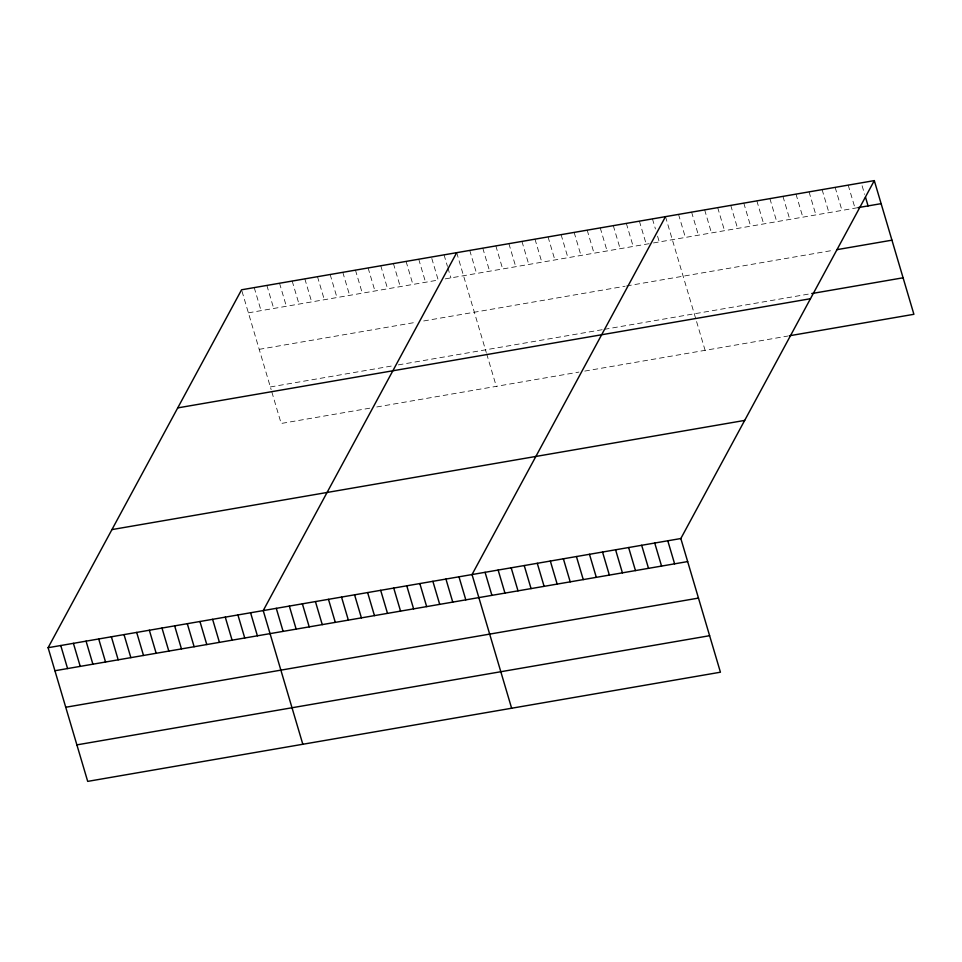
<?xml version="1.0" encoding="UTF-8"?>
<svg xmlns="http://www.w3.org/2000/svg" width="962" height="962" viewBox="0 0 962 962"><rect width="100%" height="100%" fill="white"/><g stroke="black" fill="none" stroke-linecap="round" stroke-linejoin="round"><path stroke-width="0.72" stroke-dasharray="4.81 3.61" d="M248.388 312.83L438.215 280.074L431.818 258.477M445.25 278.872L652.02 243.194M653.475 242.941L857.924 207.66M259.211 349.338L416.69 322.174M423.725 320.959L625.144 286.207M626.587 285.954L833.946 250.18M270.346 386.952L392.676 365.849M398.304 364.887L602.933 329.569M604.376 329.329L810.281 293.795M369.745 408.189L281.169 423.472L271.549 391.017M376.779 406.974L578.944 372.09M584.752 371.091L787.746 336.063M862.108 185.75L864.67 194.384M848.195 185.113L855.026 208.165M835.148 187.374L841.978 210.413M822.101 189.622L828.931 212.662M809.054 191.871L815.872 214.923M795.995 194.12L802.825 217.171M782.948 196.38L789.778 219.42M769.901 198.629L776.731 221.669M756.853 200.878L763.672 223.93M743.794 203.126L750.625 226.178M730.747 205.387L737.577 228.427M717.7 207.636L724.53 230.676M704.653 209.884L711.471 232.936M691.594 212.133L698.424 235.185M678.547 214.394L685.377 237.434M665.5 216.642L705.098 350.324M652.452 218.891L655.435 228.98M657.563 236.171L659.271 241.943M639.393 221.14L646.223 244.192M626.346 223.4L633.176 246.44M613.299 225.649L620.129 248.689M600.252 227.898L607.07 250.95M587.193 230.146L594.023 253.198M574.146 232.407L580.976 255.447M561.099 234.656L567.929 257.696M548.051 236.905L554.87 259.956M534.992 239.153L541.822 262.205M521.945 241.414L528.775 264.454M508.898 243.663L515.728 266.702M495.851 245.911L502.669 268.963M482.792 248.16L489.622 271.212M469.745 250.421L476.575 273.461M456.697 252.669L486.279 352.549M486.688 353.896L496.296 386.351M444.047 254.846L447.45 266.378M447.883 267.809L450.865 277.898M418.735 259.223L425.565 282.263M406.072 261.399L412.902 284.451M393.422 263.588L400.252 286.628M380.772 265.765L387.59 288.816M368.109 267.953L374.94 290.993M355.459 270.13L362.289 293.182M342.809 272.318L349.627 295.358M330.146 274.507L336.977 297.547M317.496 276.683L324.326 299.735M304.846 278.872L311.664 301.912M292.183 281.048L299.014 304.1M279.533 283.237L286.351 306.277M266.871 285.413L273.701 308.465M254.221 287.602L261.051 310.642M241.991 291.221L271.152 389.658"/><path stroke-width="1.44" d="M874.302 180.615L680.831 538.528L720.43 672.21L87.698 781.384L48.1 647.703L241.57 289.79L874.302 180.615L913.9 314.297L789.201 335.81M456.697 252.669L263.227 610.581L302.826 744.263M665.5 216.642L472.029 574.554L511.628 708.236M857.924 207.66L881.132 203.655M836.844 249.675L891.942 240.175M811.736 293.554L903.09 277.79M177.717 407.9L810.461 298.725M111.941 529.593L744.684 420.418M48.1 647.703L680.831 538.528M54.93 670.742L687.662 561.58M65.741 707.262L698.472 598.087M76.888 744.877L709.619 635.702M865.523 197.27L868.073 205.916M667.784 540.788L674.615 563.828M654.737 543.037L661.555 566.077M641.678 545.286L648.508 568.326M628.631 547.534L635.461 570.586M615.584 549.795L622.414 572.835M602.537 552.044L609.355 575.084M589.478 554.292L596.308 577.332M576.43 556.541L583.261 579.593M563.383 558.802L570.213 581.842M550.336 561.05L557.154 584.09M537.277 563.299L544.107 586.339M524.23 565.548L531.06 588.6M511.183 567.808L518.013 590.848M498.136 570.057L504.954 593.097M485.076 572.306L491.907 595.346M458.982 576.815L465.812 599.855M445.935 579.064L452.753 602.104M432.876 581.313L439.706 604.352M419.829 583.561L426.659 606.613M406.782 585.822L413.612 608.862M393.735 588.071L400.553 611.11M380.675 590.319L387.506 613.359M367.628 592.568L374.458 615.62M354.581 594.829L361.411 617.869M341.534 597.077L348.352 620.117M328.475 599.326L335.305 622.366M315.428 601.575L322.258 624.627M302.381 603.835L309.211 626.875M289.334 606.084L296.152 629.124M276.274 608.333L283.105 631.373M250.577 612.77L257.395 635.81M237.915 614.946L244.745 637.998M225.264 617.135L232.095 640.175M212.614 619.324L219.432 642.363M199.952 621.5L206.782 644.552M187.301 623.689L194.132 646.729M174.651 625.865L181.469 648.917M161.989 628.054L168.819 651.094M149.338 630.23L156.169 653.282M136.688 632.419L143.506 655.459M124.026 634.607L130.856 657.647M111.376 636.784L118.194 659.836M98.713 638.972L105.543 662.012M86.063 641.149L92.893 664.201M73.413 643.337L80.231 666.377M60.75 645.514L67.581 668.566"/></g></svg>
